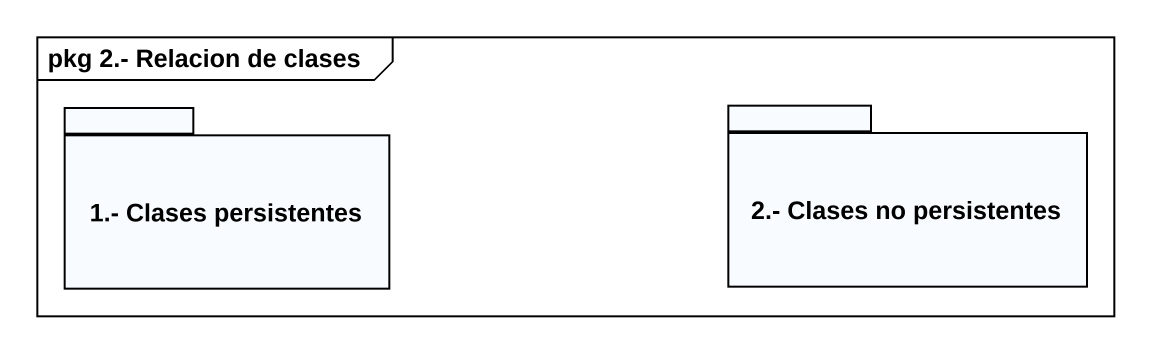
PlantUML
@startuml
mainframe pkg 2.- Relacion de clases
package "1.- Clases persistentes" as p1_Clases_persistentes {
}
package "2.- Clases no persistentes" as p2_Clases_no_persistentes {
}
@enduml
